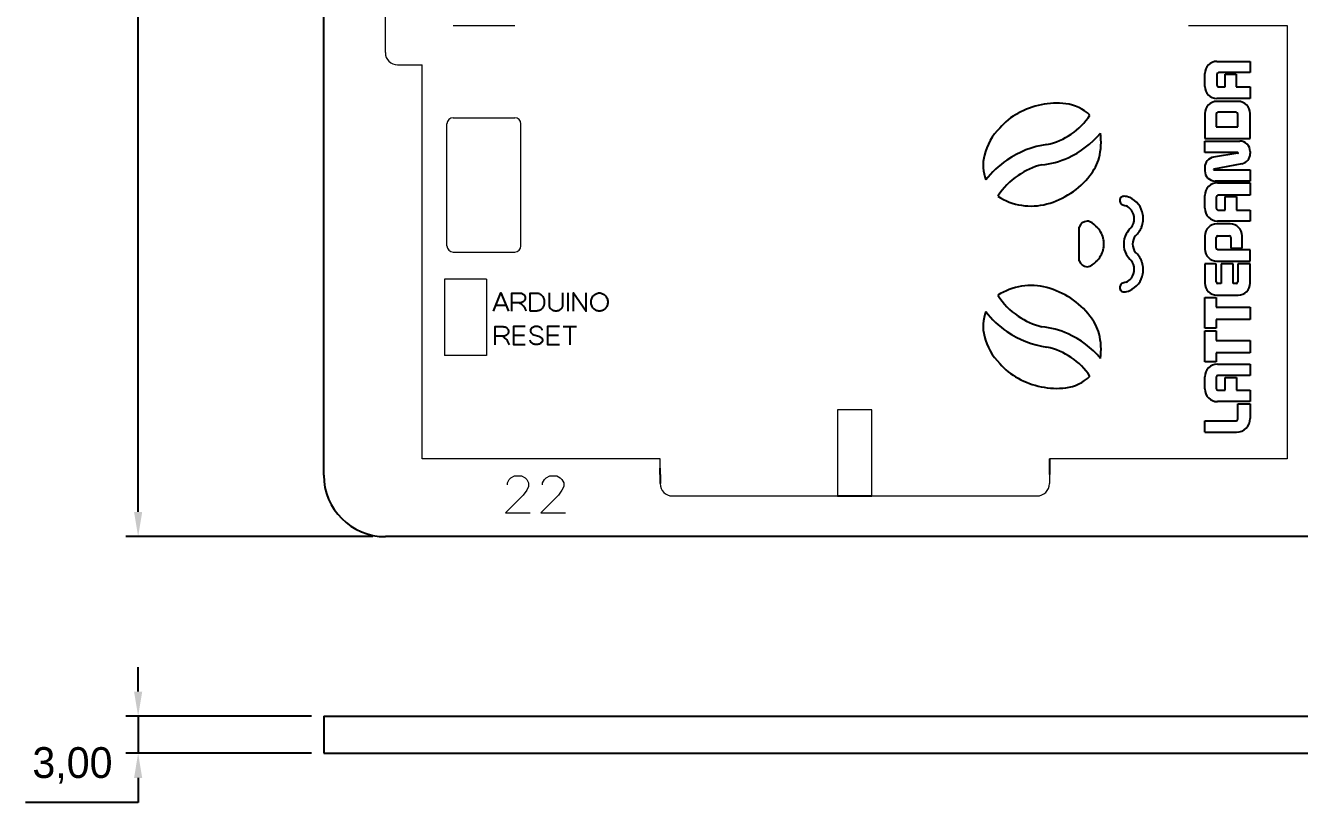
# Model space of a CAD drawing. Header units: millimetres. Extents: x 1212 to 1426, y 321 to 459.
# Drawn here: x 1212 to 1315.4, y 320.8 to 383.9 of the extents above; entities that cross this region are included whole.
import ezdxf

# ---------------------------------------------------------------- set-up
doc = ezdxf.new("R2010")
doc.units = ezdxf.units.MM
doc.header["$PDSIZE"] = -1
doc.layers.add('1', color=7, linetype='Continuous')
doc.layers.add('图层 1', color=7, linetype='Continuous')
doc.styles.get("Standard").update_dxf_attribs({"font": ''})
doc.styles.get('Standard').set_extended_font_data('CENTURY GOTHIC')
doc.dimstyles.new('ISO-25', dxfattribs={"dimtxt": 2.5, "dimasz": 2.5, "dimexe": 1.25, "dimexo": 0.625, "dimtad": 1, "dimtxsty": 'Standard', "dimcen": 2.5, "dimadec": 0, "dimazin": 0, "dimtfac": 1, "dimtmove": 0, "dimatfit": 3, "dimfxl": 1, "dimarcsym": 0})

# ---------------------------------------------------------------- blocks, each defined once
blk = doc.blocks.new('*D86')
at = {"layer": 'Defpoints', "color": 0, "linetype": 'ByBlock', "transparency": 16777216}
for p in [(1241.24, 442.42), (1221.18, 342.42), (1241.24, 342.42)]:
    blk.add_point(p, dxfattribs=at)
at = {"layer": '图层 1', "color": 0, "linetype": 'ByBlock', "lineweight": -2, "transparency": 16777216}
for p, q in [((1240.24, 442.42), (1220.18, 442.42)), ((1221.18, 440.42), (1221.18, 395.43)), ((1221.18, 344.42), (1221.18, 389.4)), ((1240.24, 342.42), (1220.18, 342.42))]:
    blk.add_line(p, q, dxfattribs=at)
at = {"layer": '图层 1', "color": 0, "linetype": 'ByBlock', "transparency": 16777216}
for points in [[(1220.85, 440.42), (1221.51, 440.42), (1221.18, 442.42)], [(1220.85, 344.42), (1221.51, 344.42), (1221.18, 342.42)]]:
    blk.add_solid(points, dxfattribs=at)
at = {"layer": '图层 1', "color": 0, "linetype": 'ByBlock', "transparency": 16777216, "insert": (1221.18, 392.42), "char_height": 2.5, "attachment_point": 5}
blk.add_mtext('100,00', dxfattribs=at)
blk = doc.blocks.new('*D89')
at = {"layer": 'Defpoints', "color": 0, "linetype": 'ByBlock', "transparency": 16777216}
for p in [(1236.24, 327.83), (1221.18, 324.83), (1236.24, 324.83)]:
    blk.add_point(p, dxfattribs=at)
at = {"layer": '图层 1', "color": 0, "linetype": 'ByBlock', "lineweight": -2, "transparency": 16777216}
for p, q in [((1221.18, 329.83), (1221.18, 331.83)), ((1235.24, 327.83), (1220.18, 327.83)), ((1221.18, 327.83), (1221.18, 324.83)), ((1235.24, 324.83), (1220.18, 324.83)), ((1221.18, 322.83), (1221.18, 320.83)), ((1221.18, 320.83), (1212.04, 320.83))]:
    blk.add_line(p, q, dxfattribs=at)
at = {"layer": '图层 1', "color": 0, "linetype": 'ByBlock', "transparency": 16777216}
for points in [[(1220.85, 329.83), (1221.51, 329.83), (1221.18, 327.83)], [(1220.85, 322.83), (1221.51, 322.83), (1221.18, 324.83)]]:
    blk.add_solid(points, dxfattribs=at)
at = {"layer": '图层 1', "color": 0, "linetype": 'ByBlock', "transparency": 16777216, "insert": (1215.85, 323.84), "char_height": 2.5, "attachment_point": 5}
blk.add_mtext('3,00', dxfattribs=at)

msp = doc.modelspace()

# ---------------------------------------------------------------- linework, layer by layer
for p, q in [((1236.244, 347.415), (1236.244, 437.415)), ((1295.144, 348.72), (1295.144, 347.97)), ((1263.544, 347.47), (1263.544, 346.72)), ((1277.944, 345.72), (1280.744, 345.72)), ((1421.244, 342.415), (1241.244, 342.415))]:
    msp.add_line(p, q)
at = {"color": 7, "linetype": 'Continuous', "lineweight": 15}
for p, q in [((1241.244, 381.72), (1241.244, 417.82)), ((1246.744, 383.92), (1251.744, 383.92)), ((1306.444, 383.92), (1314.444, 383.92)), ((1314.444, 383.92), (1314.444, 348.72)), ((1242.244, 380.72), (1244.244, 380.72)), ((1244.244, 348.72), (1244.244, 380.72)), ((1246.744, 376.42), (1251.744, 376.42)), ((1246.244, 366.02), (1246.244, 375.92)), ((1252.244, 366.02), (1252.244, 375.92)), ((1246.744, 365.52), (1251.744, 365.52)), ((1249.444, 363.32), (1246.044, 363.32)), ((1246.044, 363.32), (1246.044, 357.12)), ((1249.444, 363.32), (1249.444, 357.12)), ((1249.444, 357.12), (1246.044, 357.12)), ((1280.744, 352.72), (1277.944, 352.72)), ((1277.944, 352.72), (1277.944, 345.72)), ((1280.744, 345.72), (1280.744, 352.72)), ((1263.544, 348.72), (1244.244, 348.72)), ((1263.544, 347.97), (1263.544, 348.72)), ((1314.444, 348.72), (1295.144, 348.72)), ((1295.144, 347.47), (1295.144, 346.72)), ((1264.543, 345.72), (1277.944, 345.72)), ((1280.744, 345.72), (1294.144, 345.72))]:
    msp.add_line(p, q, dxfattribs=at)
at = {"linetype": 'ByBlock'}
for p, q in [((1236.244, 327.828), (1426.244, 327.828)), ((1236.244, 327.828), (1236.244, 324.828)), ((1236.244, 324.828), (1426.244, 324.828))]:
    msp.add_line(p, q, dxfattribs=at)
at = {"color": 1, "lineweight": 0}
for points in [[(1251.155, 346.629), (1251.155, 346.775), (1251.297, 347.058), (1251.439, 347.203), (1251.726, 347.345), (1252.296, 347.345), (1252.583, 347.203), (1252.725, 347.058), (1252.867, 346.775), (1252.867, 346.488), (1252.725, 346.2), (1252.438, 345.772), (1251.01, 344.344), (1253.009, 344.344)], [(1254.008, 346.629), (1254.008, 346.775), (1254.153, 347.058), (1254.295, 347.203), (1254.582, 347.345), (1255.152, 347.345), (1255.436, 347.203), (1255.581, 347.058), (1255.723, 346.775), (1255.723, 346.488), (1255.581, 346.2), (1255.294, 345.772), (1253.866, 344.344), (1255.865, 344.344)]]:
    msp.add_lwpolyline(points, dxfattribs=at)
at = {"color": 7, "linetype": 'Continuous', "lineweight": 15}
for centre, radius, start, end in [((1242.244, 381.72), 1, 180, 270), ((1246.744, 375.92), 0.5, 90, 180), ((1251.744, 375.92), 0.5, 0, 90), ((1246.744, 366.02), 0.5, 180, 270), ((1251.744, 366.02), 0.5, 270, 0), ((1264.544, 346.72), 1, 180, 270), ((1294.144, 346.72), 1, 270, 0)]:
    msp.add_arc(centre, radius, start, end, dxfattribs=at)
msp.add_arc((1241.244, 347.415), 5, 180, 270)
at = {"layer": '1', "color": 1, "linetype": 'Continuous'}
for p, q in [((1308.736, 381.002), (1311.44, 381.002)), ((1311.44, 381.002), (1311.44, 380.096)), ((1307.756, 378.964), (1307.756, 380.022)), ((1308.736, 379.956), (1308.736, 379.065)), ((1311.44, 380.096), (1308.876, 380.096)), ((1309.4, 378.925), (1309.4, 379.954)), ((1309.4, 379.954), (1310.29, 379.954)), ((1310.29, 379.954), (1310.29, 378.925)), ((1308.876, 378.925), (1309.4, 378.925)), ((1310.29, 378.925), (1311.44, 378.925)), ((1311.44, 378.925), (1311.44, 377.984)), ((1311.44, 377.984), (1308.736, 377.984)), ((1310.46, 377.756), (1308.736, 377.756)), ((1307.756, 376.776), (1307.756, 374.736)), ((1308.683, 376.735), (1308.683, 375.677)), ((1310.29, 376.875), (1308.823, 376.875)), ((1310.43, 375.677), (1310.43, 376.735)), ((1311.44, 374.736), (1311.44, 376.776)), ((1308.683, 375.677), (1310.43, 375.677)), ((1307.756, 374.736), (1311.44, 374.736)), ((1307.756, 373.596), (1307.756, 374.531)), ((1307.756, 374.531), (1310.6, 374.531)), ((1310.43, 373.596), (1307.756, 373.596)), ((1310.434, 373.54), (1308.463, 373.225)), ((1311.44, 373.691), (1311.44, 373.516)), ((1307.756, 372.396), (1307.756, 372.129)), ((1310.758, 372.691), (1308.495, 372.256)), ((1308.5, 372.201), (1311.44, 372.201)), ((1311.44, 371.289), (1308.596, 371.289)), ((1311.44, 372.201), (1311.44, 371.289)), ((1308.792, 371.149), (1311.44, 371.149)), ((1311.44, 371.149), (1311.44, 370.131)), ((1307.756, 369.08), (1307.756, 370.113)), ((1308.683, 369.991), (1308.683, 369.074)), ((1311.44, 370.131), (1308.823, 370.131)), ((1309.4, 368.934), (1309.4, 370.031)), ((1309.4, 370.031), (1310.32, 370.031)), ((1310.32, 370.031), (1310.32, 368.934)), ((1308.823, 368.934), (1309.4, 368.934)), ((1310.32, 368.934), (1311.44, 368.934)), ((1311.44, 368.934), (1311.44, 368.044)), ((1297.553, 364.807), (1297.553, 367.556)), ((1309.803, 367.814), (1308.736, 367.814)), ((1311.44, 368.044), (1308.792, 368.044)), ((1307.756, 366.834), (1307.756, 365.768)), ((1308.683, 365.846), (1308.683, 366.706)), ((1308.823, 366.846), (1309.732, 366.846)), ((1309.872, 366.706), (1309.872, 365.84)), ((1310.783, 365.84), (1310.783, 366.834)), ((1311.44, 365.706), (1308.823, 365.706)), ((1309.872, 365.84), (1310.783, 365.84)), ((1311.44, 364.788), (1311.44, 365.706)), ((1307.756, 364.576), (1307.756, 362.996)), ((1308.683, 364.576), (1307.756, 364.576)), ((1308.683, 363.096), (1308.683, 364.576)), ((1308.736, 364.788), (1311.44, 364.788)), ((1310.062, 364.576), (1309.092, 364.576)), ((1309.092, 364.576), (1309.092, 362.956)), ((1310.062, 362.956), (1310.062, 364.576)), ((1311.44, 364.576), (1310.431, 364.576)), ((1310.431, 364.576), (1310.431, 363.096)), ((1311.44, 362.996), (1311.44, 364.576)), ((1256.061, 362.213), (1256.061, 360.713)), ((1308.736, 362.016), (1310.46, 362.016)), ((1309.092, 362.956), (1308.823, 362.956)), ((1310.291, 362.956), (1310.062, 362.956)), ((1250.227, 361.222), (1251.023, 361.222)), ((1307.756, 359.337), (1307.756, 361.82)), ((1307.756, 361.82), (1308.683, 361.82)), ((1308.683, 361.82), (1308.683, 361.043)), ((1308.683, 361.043), (1311.44, 361.043)), ((1311.44, 361.043), (1311.44, 360.058)), ((1311.44, 360.058), (1308.683, 360.058)), ((1308.683, 360.058), (1308.683, 359.337)), ((1255.668, 359.468), (1256.771, 359.468)), ((1256.219, 359.468), (1256.219, 357.989)), ((1308.683, 359.337), (1307.756, 359.337)), ((1307.756, 356.597), (1307.756, 359.119)), ((1307.756, 359.119), (1308.683, 359.119)), ((1308.683, 359.119), (1308.683, 358.351)), ((1251.647, 358.77), (1252.542, 358.77)), ((1254.41, 358.77), (1255.305, 358.77)), ((1308.683, 358.351), (1311.44, 358.351)), ((1311.44, 358.351), (1311.44, 357.329)), ((1311.44, 357.329), (1308.683, 357.329)), ((1308.683, 357.329), (1308.683, 356.597)), ((1308.683, 356.597), (1307.756, 356.597)), ((1308.792, 356.425), (1311.44, 356.425)), ((1311.44, 356.425), (1311.44, 355.503)), ((1307.756, 354.412), (1307.756, 355.389)), ((1308.683, 355.363), (1308.683, 354.437)), ((1311.44, 355.503), (1308.823, 355.503)), ((1309.4, 354.297), (1309.4, 355.333)), ((1309.4, 355.333), (1310.32, 355.333)), ((1310.32, 355.333), (1310.32, 354.297)), ((1308.823, 354.297), (1309.4, 354.297)), ((1310.32, 354.297), (1311.44, 354.297)), ((1311.44, 354.297), (1311.44, 353.376)), ((1311.44, 353.376), (1308.792, 353.376)), ((1310.431, 351.954), (1310.431, 353.203)), ((1310.431, 353.203), (1311.44, 353.203)), ((1311.44, 353.203), (1311.44, 352.014)), ((1307.756, 351.814), (1310.291, 351.814)), ((1307.756, 350.894), (1310.32, 350.894))]:
    msp.add_line(p, q, dxfattribs=at)
at = {"layer": '1', "color": 1}
for p, q in [((1263.544, 347.47), (1263.544, 347.97)), ((1295.144, 347.97), (1295.144, 347.47))]:
    msp.add_line(p, q, dxfattribs=at)
at = {"layer": '1', "color": 1, "linetype": 'Continuous', "flags": 128}
for points in [[(1250.02, 360.713), (1250.625, 362.213), (1250.625, 362.213), (1251.23, 360.713)], [(1251.513, 360.713), (1251.513, 362.19), (1251.513, 362.19), (1252.18, 362.19), (1252.18, 362.19), (1252.234, 362.188), (1252.286, 362.179), (1252.337, 362.163), (1252.385, 362.14), (1252.431, 362.112), (1252.472, 362.078), (1252.508, 362.039), (1252.541, 361.995), (1252.541, 361.995), (1252.565, 361.949), (1252.583, 361.901), (1252.593, 361.851), (1252.596, 361.799), (1252.593, 361.748), (1252.583, 361.699), (1252.565, 361.651), (1252.541, 361.606), (1252.541, 361.606), (1252.508, 361.562), (1252.472, 361.523), (1252.431, 361.489), (1252.385, 361.461), (1252.337, 361.438), (1252.286, 361.422), (1252.234, 361.412), (1252.18, 361.409), (1252.18, 361.409), (1251.513, 361.409)], [(1253.011, 360.733), (1253.011, 362.192), (1253.011, 362.192), (1253.542, 362.192), (1253.542, 362.192), (1253.585, 362.188), (1253.627, 362.182), (1253.668, 362.173), (1253.709, 362.16), (1253.748, 362.145), (1253.785, 362.127), (1253.821, 362.107), (1253.855, 362.084), (1253.888, 362.06), (1253.92, 362.032), (1253.949, 362.003), (1253.977, 361.971), (1254.003, 361.938), (1254.026, 361.903), (1254.046, 361.866), (1254.064, 361.828), (1254.064, 361.828), (1254.083, 361.783), (1254.099, 361.739), (1254.113, 361.694), (1254.125, 361.648), (1254.133, 361.602), (1254.14, 361.556), (1254.144, 361.51), (1254.145, 361.463), (1254.144, 361.416), (1254.14, 361.369), (1254.133, 361.323), (1254.125, 361.277), (1254.113, 361.232), (1254.099, 361.187), (1254.083, 361.142), (1254.064, 361.098), (1254.064, 361.098), (1254.046, 361.059), (1254.026, 361.021), (1254.003, 360.986), (1253.977, 360.952), (1253.949, 360.92), (1253.92, 360.891), (1253.888, 360.864), (1253.855, 360.839), (1253.821, 360.816), (1253.785, 360.797), (1253.748, 360.779), (1253.709, 360.765), (1253.668, 360.753), (1253.627, 360.743), (1253.585, 360.737), (1253.542, 360.733), (1253.542, 360.733), (1253.011, 360.733)], [(1255.626, 362.213), (1255.626, 361.193), (1255.626, 361.193), (1255.624, 361.161), (1255.62, 361.129), (1255.614, 361.097), (1255.605, 361.067), (1255.595, 361.037), (1255.582, 361.008), (1255.567, 360.98), (1255.55, 360.952), (1255.512, 360.901), (1255.467, 360.856), (1255.417, 360.819), (1255.361, 360.787), (1255.361, 360.787), (1255.297, 360.759), (1255.231, 360.739), (1255.164, 360.727), (1255.095, 360.723), (1255.026, 360.727), (1254.959, 360.739), (1254.894, 360.759), (1254.831, 360.787), (1254.831, 360.787), (1254.801, 360.802), (1254.774, 360.819), (1254.748, 360.837), (1254.723, 360.856), (1254.7, 360.878), (1254.678, 360.901), (1254.658, 360.926), (1254.64, 360.952), (1254.623, 360.98), (1254.609, 361.008), (1254.596, 361.037), (1254.586, 361.067), (1254.578, 361.097), (1254.572, 361.129), (1254.567, 361.161), (1254.565, 361.193), (1254.565, 361.193), (1254.565, 362.213)], [(1256.503, 360.713), (1256.503, 362.213), (1256.503, 362.213), (1257.553, 360.713), (1257.553, 360.713), (1257.553, 362.213)], [(1259.293, 361.463), (1259.29, 361.387), (1259.28, 361.314), (1259.263, 361.243), (1259.24, 361.175), (1259.212, 361.11), (1259.178, 361.049), (1259.139, 360.992), (1259.095, 360.94), (1259.047, 360.892), (1258.995, 360.85), (1258.939, 360.813), (1258.88, 360.781), (1258.817, 360.756), (1258.752, 360.738), (1258.685, 360.727), (1258.616, 360.723), (1258.616, 360.723), (1258.546, 360.727), (1258.479, 360.738), (1258.414, 360.756), (1258.352, 360.781), (1258.292, 360.813), (1258.236, 360.85), (1258.185, 360.892), (1258.137, 360.94), (1258.094, 360.992), (1258.055, 361.049), (1258.021, 361.11), (1257.992, 361.175), (1257.968, 361.243), (1257.952, 361.314), (1257.941, 361.387), (1257.938, 361.463), (1257.938, 361.463), (1257.941, 361.538), (1257.952, 361.611), (1257.968, 361.682), (1257.992, 361.751), (1258.021, 361.816), (1258.055, 361.877), (1258.094, 361.933), (1258.137, 361.986), (1258.185, 362.033), (1258.236, 362.076), (1258.292, 362.113), (1258.352, 362.144), (1258.414, 362.17), (1258.479, 362.188), (1258.546, 362.199), (1258.616, 362.203), (1258.616, 362.203), (1258.685, 362.199), (1258.752, 362.188), (1258.817, 362.17), (1258.88, 362.144), (1258.939, 362.113), (1258.995, 362.076), (1259.047, 362.033), (1259.095, 361.986), (1259.139, 361.933), (1259.178, 361.877), (1259.212, 361.816), (1259.24, 361.751), (1259.263, 361.682), (1259.28, 361.611), (1259.29, 361.538), (1259.293, 361.463)], [(1250.151, 357.989), (1250.151, 359.466), (1250.151, 359.466), (1250.818, 359.466), (1250.818, 359.466), (1250.872, 359.463), (1250.924, 359.454), (1250.974, 359.438), (1251.023, 359.416), (1251.069, 359.388), (1251.11, 359.354), (1251.146, 359.315), (1251.179, 359.271), (1251.179, 359.271), (1251.203, 359.224), (1251.221, 359.176), (1251.231, 359.127), (1251.234, 359.075), (1251.231, 359.024), (1251.221, 358.974), (1251.203, 358.927), (1251.179, 358.882), (1251.179, 358.882), (1251.146, 358.837), (1251.11, 358.799), (1251.069, 358.765), (1251.023, 358.736), (1250.974, 358.714), (1250.924, 358.697), (1250.872, 358.688), (1250.818, 358.685), (1250.818, 358.685), (1250.151, 358.685)], [(1252.605, 359.468), (1251.647, 359.468), (1251.647, 359.468), (1251.647, 358.009), (1251.647, 358.009), (1252.605, 358.009)], [(1253.985, 359.186), (1253.975, 359.215), (1253.964, 359.242), (1253.95, 359.267), (1253.934, 359.291), (1253.917, 359.313), (1253.897, 359.334), (1253.876, 359.353), (1253.852, 359.37), (1253.852, 359.37), (1253.803, 359.403), (1253.749, 359.429), (1253.691, 359.45), (1253.629, 359.466), (1253.629, 359.466), (1253.566, 359.474), (1253.504, 359.477), (1253.44, 359.474), (1253.376, 359.466), (1253.376, 359.466), (1253.314, 359.45), (1253.257, 359.43), (1253.206, 359.404), (1253.158, 359.373), (1253.158, 359.373), (1253.115, 359.338), (1253.081, 359.303), (1253.054, 359.267), (1253.034, 359.227), (1253.034, 359.227), (1253.026, 359.205), (1253.02, 359.181), (1253.017, 359.155), (1253.016, 359.127), (1253.019, 359.098), (1253.023, 359.069), (1253.03, 359.04), (1253.04, 359.01), (1253.04, 359.01), (1253.054, 358.98), (1253.073, 358.952), (1253.096, 358.925), (1253.124, 358.899), (1253.157, 358.874), (1253.195, 358.851), (1253.237, 358.828), (1253.285, 358.807), (1253.285, 358.807), (1253.691, 358.691), (1253.691, 358.691), (1253.751, 358.668), (1253.804, 358.643), (1253.849, 358.615), (1253.886, 358.585), (1253.886, 358.585), (1253.917, 358.554), (1253.943, 358.52), (1253.964, 358.483), (1253.981, 358.444), (1253.981, 358.444), (1253.991, 358.403), (1253.993, 358.361), (1253.988, 358.317), (1253.975, 358.272), (1253.975, 358.272), (1253.954, 358.227), (1253.926, 358.185), (1253.891, 358.147), (1253.849, 358.113), (1253.849, 358.113), (1253.801, 358.081), (1253.748, 358.056), (1253.691, 358.036), (1253.629, 358.021), (1253.629, 358.021), (1253.566, 358.012), (1253.504, 358.009), (1253.44, 358.012), (1253.376, 358.021), (1253.376, 358.021), (1253.315, 358.036), (1253.258, 358.057), (1253.205, 358.083), (1253.156, 358.115), (1253.156, 358.115), (1253.112, 358.151), (1253.077, 358.187), (1253.05, 358.224), (1253.032, 358.262), (1253.032, 358.262), (1252.989, 358.37)], [(1255.367, 359.468), (1254.41, 359.468), (1254.41, 359.468), (1254.41, 358.009), (1254.41, 358.009), (1255.367, 358.009)], [(1307.756, 350.894), (1307.756, 351.41), (1307.756, 351.814)]]:
    msp.add_lwpolyline(points, dxfattribs=at)
at = {"layer": '1', "color": 1, "linetype": 'Continuous'}
for centre, radius, start, end in [((1308.736, 380.022), 0.98, 90, 180), ((1308.876, 379.956), 0.14, 90, 180), ((1308.736, 378.964), 0.98, 180, 270), ((1308.876, 379.065), 0.14, 180, 270), ((1295.769, 371.124), 6.484, 83.79089, 119.16153), ((1295.991, 374.036), 3.566, 46.73434, 82.28726), ((1308.736, 376.776), 0.98, 90, 180), ((1310.46, 376.776), 0.98, 0, 90), ((1294.886, 372.395), 4.946, 117.41069, 139.70221), ((1293.778, 379.724), 5.59, 281.98531, 326.42561), ((1308.823, 376.735), 0.14, 90, 180), ((1310.29, 376.735), 0.14, 0, 90), ((1294.53, 372.204), 4.812, 135.21983, 165.76707), ((1293.571, 379.975), 7.463, 294.39346, 319.9907), ((1293.988, 374.462), 5.347, 346.10574, 7.68221), ((1310.6, 373.691), 0.84, 0, 90), ((1293.115, 372.563), 3.352, 165.76707, 200.73683), ((1295.94, 366.909), 7.415, 97.76013, 124.91905), ((1310.43, 373.568), 0.028, 279.07994, 90), ((1310.6, 373.516), 0.84, 280.87652, 0), ((1295.534, 367.184), 6.959, 123.47973, 142.95928), ((1295.778, 367.282), 5.467, 103.18934, 125.41976), ((1293.838, 379.387), 6.817, 275.83348, 294.39346), ((1295.415, 374.208), 3.902, 320.7257, 344.70535), ((1308.596, 372.396), 0.84, 99.07994, 180), ((1295.489, 367.281), 5.306, 122.87034, 148.56124), ((1293.232, 375.812), 6.609, 284.96756, 321.9407), ((1308.596, 372.129), 0.84, 180, 270), ((1308.5, 372.229), 0.028, 100.87652, 270), ((1308.792, 370.113), 1.036, 90, 180), ((1293.653, 374.235), 4.977, 237.26529, 284.96756), ((1301.247, 369.704), 0.395, 143.05787, 233.05787), ((1301.17, 369.733), 0.317, 84.69231, 138.93747), ((1302.352, 372.825), 3.689, 248.66679, 254.46331), ((1301.211, 369.025), 1.024, 63.50846, 90.60515), ((1300.973, 368.327), 1.021, 36.49683, 67.53617), ((1300.953, 368.291), 1.798, 9.1871, 66.60855), ((1308.823, 369.991), 0.14, 90, 180), ((1300.966, 368.189), 1.065, 320.58263, 1.39584), ((1300.827, 368.219), 1.203, 359.80858, 36.49683), ((1300.716, 368.253), 2.038, 340.02357, 9.1871), ((1308.792, 369.08), 1.036, 180, 270), ((1308.823, 369.074), 0.14, 180, 270), ((1298.275, 367.26), 0.78, 95.49956, 157.63662), ((1298.21, 367.545), 0.492, 62.74316, 91.20858), ((1297.471, 366.109), 2.107, 41.02197, 62.74316), ((1297.639, 366.187), 1.928, 9.90479, 42.54926), ((1303.39, 365.834), 2.321, 133.65785, 149.67547), ((1300.75, 368.344), 2.04, 312.75833, 337.29884), ((1308.736, 366.834), 0.98, 90, 180), ((1309.803, 366.834), 0.98, 0, 90), ((1297.355, 366.138), 2.217, 1.12851, 9.90479), ((1297.355, 366.225), 2.217, 350.09521, 358.87149), ((1302.595, 366.268), 1.416, 148.595, 183.87515), ((1302.595, 366.077), 1.416, 176.12485, 211.405), ((1302.95, 366.184), 1.05, 140.92653, 180.64658), ((1302.95, 366.16), 1.05, 179.35342, 219.07347), ((1308.823, 366.706), 0.14, 90, 180), ((1309.732, 366.706), 0.14, 0, 90), ((1297.639, 366.175), 1.928, 317.45074, 350.09521), ((1303.39, 366.511), 2.321, 210.32453, 226.34215), ((1300.75, 364.001), 2.04, 22.70116, 47.24167), ((1308.736, 365.768), 0.98, 180, 270), ((1308.823, 365.846), 0.14, 180, 270), ((1298.275, 365.103), 0.78, 202.36338, 264.50044), ((1298.21, 364.818), 0.492, 268.79142, 297.25684), ((1297.471, 366.254), 2.107, 297.25684, 318.97803), ((1300.966, 364.156), 1.065, 358.60416, 39.41737), ((1300.827, 364.126), 1.203, 323.50317, 0.19142), ((1300.716, 364.092), 2.038, 350.8129, 19.97643), ((1302.352, 359.52), 3.689, 105.53669, 111.33321), ((1300.973, 364.017), 1.021, 292.46383, 323.50317), ((1300.953, 364.054), 1.798, 293.39145, 350.8129), ((1308.736, 362.996), 0.98, 180, 270), ((1308.823, 363.096), 0.14, 180, 270), ((1310.291, 363.096), 0.14, 270, 0), ((1310.46, 362.996), 0.98, 270, 0), ((1293.653, 357.829), 4.977, 75.03244, 122.73471), ((1295.489, 364.783), 5.306, 211.43876, 237.12966), ((1293.232, 356.253), 6.609, 38.0593, 75.03244), ((1301.247, 362.641), 0.395, 126.94213, 216.94213), ((1301.17, 362.612), 0.317, 221.06253, 275.30769), ((1301.211, 363.319), 1.024, 269.39485, 296.49154), ((1251.608, 360.415), 1.106, 15.63018, 63.98269), ((1293.115, 359.501), 3.352, 159.26317, 194.23293), ((1295.534, 364.881), 6.959, 217.04072, 236.52027), ((1295.778, 364.783), 5.467, 234.58024, 256.81066), ((1295.415, 357.857), 3.902, 15.29465, 39.2743), ((1295.94, 365.156), 7.415, 235.08095, 262.23987), ((1293.838, 352.677), 6.817, 65.60654, 84.16652), ((1293.571, 352.09), 7.463, 40.0093, 65.60654), ((1293.988, 357.602), 5.347, 352.31779, 13.89426), ((1250.246, 357.691), 1.106, 15.62957, 63.98283), ((1294.53, 359.86), 4.812, 194.23293, 224.78017), ((1293.778, 352.34), 5.59, 33.57439, 78.01469), ((1294.886, 359.669), 4.946, 220.29779, 242.58931), ((1308.792, 355.389), 1.036, 90, 180), ((1295.769, 360.941), 6.484, 240.83847, 276.20911), ((1295.991, 358.029), 3.566, 277.71274, 313.26566), ((1308.823, 355.363), 0.14, 90, 180), ((1308.792, 354.412), 1.036, 180, 270), ((1308.823, 354.437), 0.14, 180, 270), ((1310.291, 351.954), 0.14, 270, 0), ((1310.32, 352.014), 1.12, 270, 0)]:
    msp.add_arc(centre, radius, start, end, dxfattribs=at)

# ---------------------------------------------------------------- dimensions: what is measured, and where the dimension line sits
at = {"layer": '图层 1', "color": 3, "linetype": 'ByBlock'}
for base, p1, p2, picture, middle in [((1221.18, 342.415), (1241.244, 442.415), (1241.244, 342.415), '*D86', (1221.18, 392.415)), ((1221.18, 324.828), (1236.244, 327.828), (1236.244, 324.828), '*D89', (1215.846, 323.84))]:
    dim = msp.add_linear_dim(base=base, p1=p1, p2=p2, angle=90, dimstyle='ISO-25', override={"dimasz": 2, "dimexe": 1, "dimexo": 1, "dimgap": 1.524, "dimtih": 1, "dimtoh": 1, "dimzin": 0, "dimadec": 2, "dimtzin": 0}, dxfattribs=at)
    dim.commit()
    dim.dimension.update_dxf_attribs({"geometry": picture, "text_midpoint": middle})

doc.saveas('drawing.dxf')
